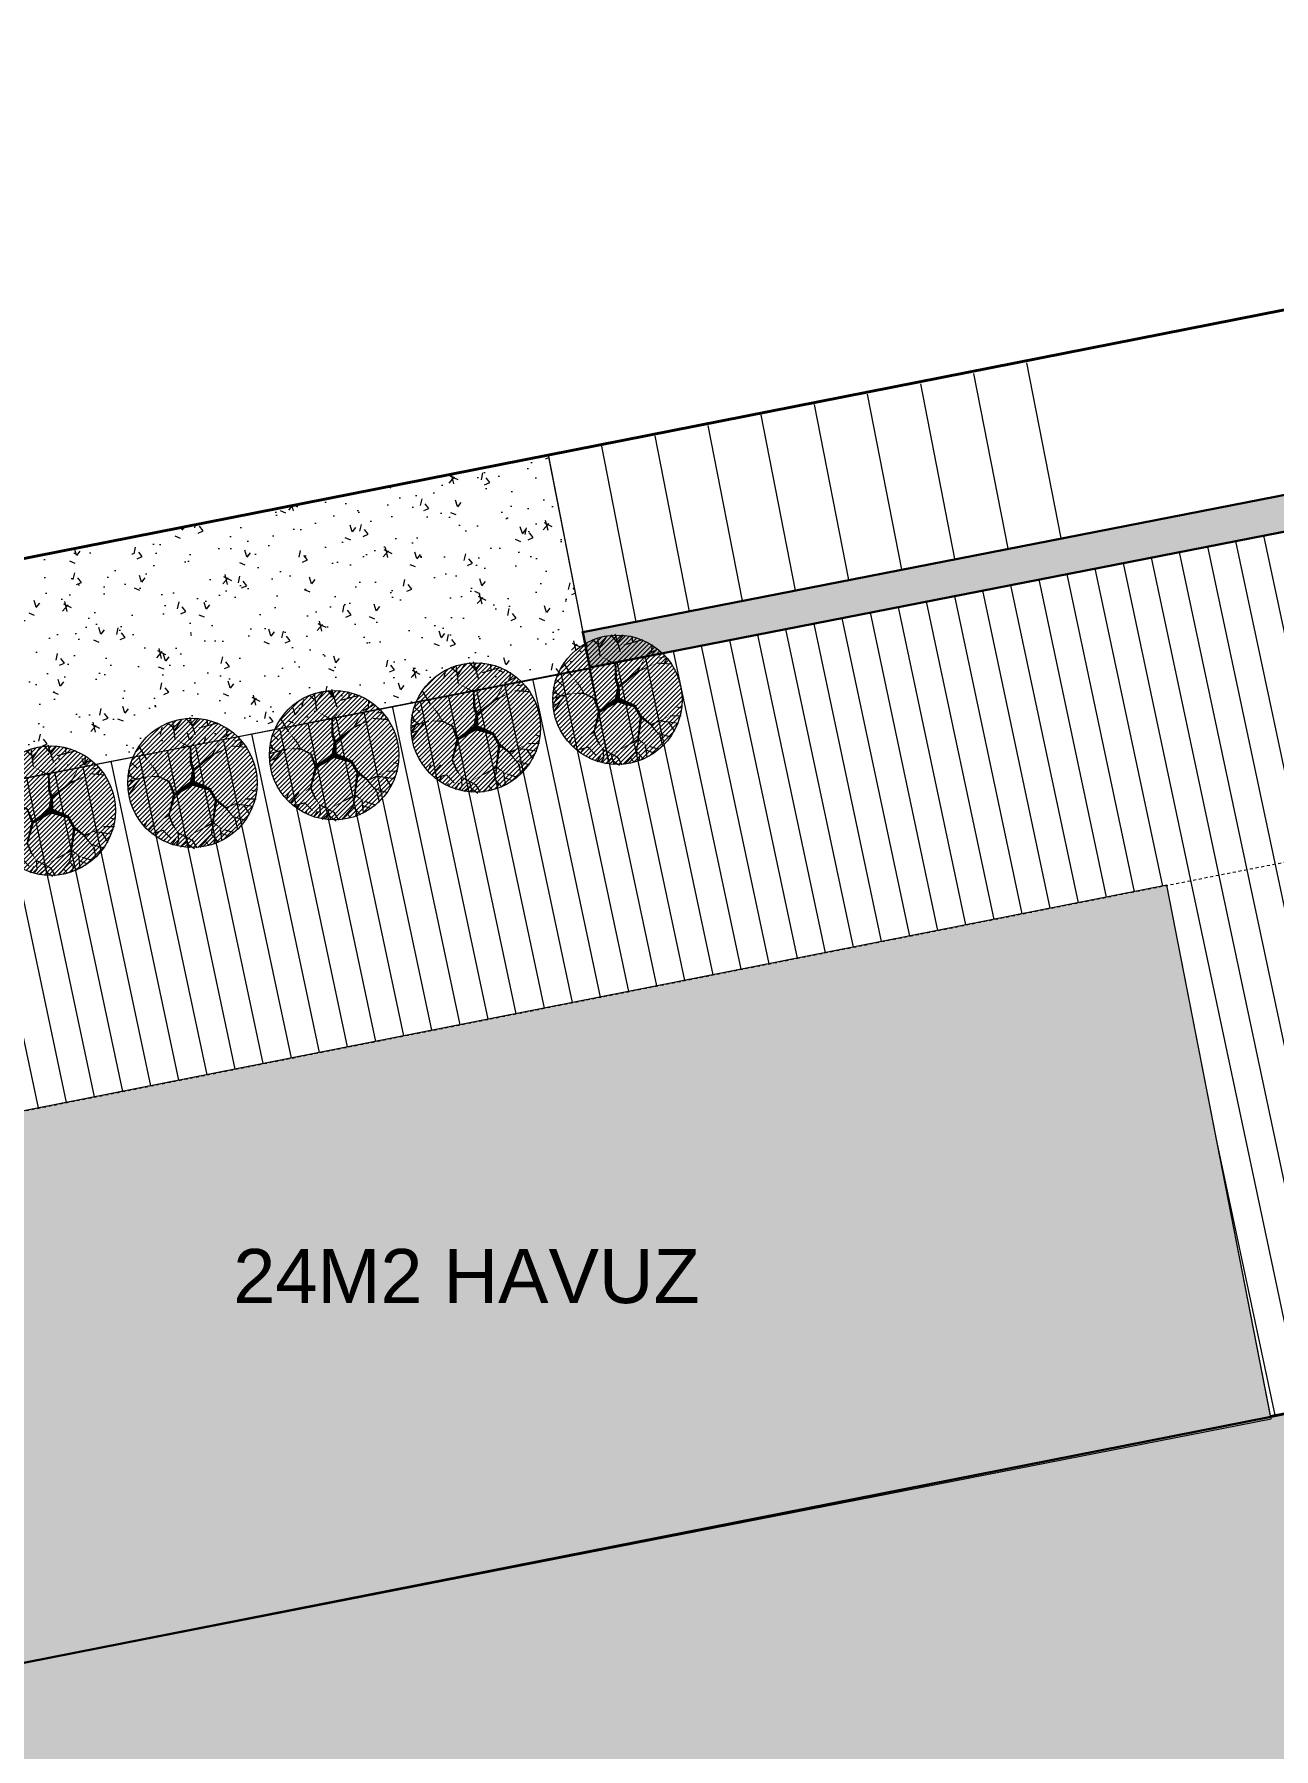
# Model space of a CAD drawing. Header units: millimetres. Extents: x 694231 to 734331, y 4486031 to 4541543.
# Drawn here: x 718545 to 719232, y 4491093 to 4492043 of the extents above; entities that cross this region are included whole.
import ezdxf

# ---------------------------------------------------------------- set-up
doc = ezdxf.new("R2010")
doc.units = ezdxf.units.MM
doc.linetypes.add('AI-Linetype-22', pattern=[3.2004, 1.6002, -1.6002])
doc.linetypes.add('HIDDEN', pattern=[0.375, 0.25, -0.125])
doc.layers.add('_P2_D_5_T', color=7, linetype='Continuous', lineweight=20, true_color=0x51565c)
for name, color, linetype, lineweight in [('_P3_S_Duvar_Ç', 7, 'Continuous', 30), ('A-merdiven betonarme', 41, 'HIDDEN', 9), ('BS_09_AĞAÇ', 3, 'Continuous', 0), ('DERE_TARAMA', 152, 'Continuous', 0)]:
    doc.layers.add(name, color=color, linetype=linetype, lineweight=lineweight)
doc.styles.get("Standard").update_dxf_attribs({"font": 'arial.ttf'})

# ---------------------------------------------------------------- blocks, each defined once
blk = doc.blocks.new('bina')
at = {"lineweight": 80, "true_color": 0x904637}
h = blk.add_hatch(color=17, dxfattribs=at)
h.dxf.hatch_style = 1
h.paths.add_polyline_path([(699880.7, 4501698.9), (699733.7, 4502444.4), (698556.37, 4502212.25), (698703.12, 4501467.97), (699880.46, 4501700.11)])
h.paths.add_polyline_path([(699824.4, 4501984.4), (699880.45, 4501700.16), (699880.45, 4501700.16)], flags=17)
at = {"color": 7, "lineweight": 30}
blk.add_lwpolyline([(699880.7, 4501698.9), (699733.7, 4502444.4), (698556.37, 4502212.25), (698703.12, 4501467.97), (699880.46, 4501700.11)], close=True, dxfattribs=at)
blk = doc.blocks.new('QuercusRubra')
at = {"layer": 'BS_09_AĞAÇ', "ltscale": 0.1, "true_color": 0x64815a}
h = blk.add_hatch(dxfattribs=at)
h.set_pattern_fill('ANSI31', color=77, scale=0.030992, angle=322.6119)
h.set_pattern_definition([(7.611940797, (-1785412.38719, -1842232.42255), (-0.013034216255, 0.0975318525524), [])])
edge = h.paths.add_edge_path()
edge.add_arc((0, 0), 2, 322.6119, 682.6119)
at = {"layer": 'BS_09_AĞAÇ', "color": 116}
for points in [[(-0.704, 0.784, 0.05, 0, 0), (-1.039, 1.045, 0, 0, 0), (-1.09, 1.395, 0, 0, 0), (-1.21, 1.611, 0, 0, 0)], [(0.621, 0.911, 0.05, 0, 0), (1, 0.971, 0, 0, 0), (0.978, 1.112, 0, 0, 0), (1.439, 1.388, 0, 0, 0)], [(1.031, 0.308, 0.05, 0, 0), (1.648, 0.166, 0, 0, 0), (1.975, 0.375, 0, 0, 0)], [(-1.181, -0.344, 0.05, 0.05, 0), (-1.27, -0.683, 0.05, 0, 0), (-1.283, -0.932, 0, 0, 0), (-1.724, -1.034, 0, 0, 0)], [(0.257, -0.867, 0.0834, 0.05, 0), (-0.242, -1.366, 0.05, 0, 0), (-1.188, -1.225, 0, 0, 0), (-1.879, -0.756, 0, 0, 0)], [(-0.235, -1.373, 0.05, 0, 0), (-0.116, -1.738, 0, 0, 0), (-0.242, -1.962, 0, 0, 0)], [(0.353, -1.255, 0.05, 0, 0), (0.375, -1.984, 0, 0, 0)]]:
    blk.add_lwpolyline(points, format="xyseb", dxfattribs=at)
for points in [[(-1.083, 1.41), (-1.121, 1.648)], [(-0.673, 1.417), (-0.622, 1.916)], [(0.13, 1.789), (0.301, 1.938)], [(0.405, 1.402), (0.681, 1.886)], [(0.569, 1.693), (0.509, 1.938)], [(0.524, 1.611), (0.948, 1.76)], [(0.978, 1.12), (1.172, 1.655)], [(1.075, 1.402), (1.067, 1.707)], [(-1.5, 1.015), (-1.686, 1.06)], [(-1.426, 1.187), (-1.656, 1.112)], [(-1.046, 1.029), (-1.567, 1.246)], [(-1.217, 1.089), (-1.493, 1.015)], [(-1.322, 1.149), (-1.433, 1.41)], [(-1.373, 1.298), (-1.337, 1.506)], [(1.089, 1.402), (1.365, 1.477)], [(1.201, 1.223), (1.752, 1)], [(1.454, 1.112), (1.551, 1.276)], [(-1.485, 1.008), (-1.775, 0.911)], [(1.551, 0.554), (1.945, 0.487)], [(1.737, 0.516), (1.886, 0.703)], [(1.655, 0.174), (2.005, -0.138)], [(1.819, 0.241), (2.005, 0.152)], [(1.849, 0.018), (2.012, 0.085)], [(-1.813, -0.071), (-1.995, -0.173)], [(-1.565, -0.253), (-1.984, -0.344)], [(-1.567, -0.956), (-1.612, -0.615), (-1.962, -0.481)], [(-1.775, -0.563), (-1.91, -0.615)], [(-1.723, -0.867), (-1.805, -0.882)], [(-1.463, -1.054), (-1.671, -1.136)], [(-1.283, -0.932), (-1.44, -1.171), (-1.565, -1.215)], [(-1.283, -0.956), (-1.079, -1.397), (-1.112, -1.679)], [(-1.232, -1.344), (-1.5, -1.351)], [(-1.181, -1.225), (-1.306, -1.522)], [(-1.255, -1.418), (-1.181, -1.649)], [(-0.235, -1.373), (-0.503, -1.612), (-1.031, -1.723)], [(0.368, -1.582), (0.607, -1.91)], [(0.681, -1.337), (1.06, -1.716)], [(0.844, -1.5), (0.806, -1.85)], [(0.993, -1.381), (1.268, -1.582)], [(1.321, -1.292), (1.417, -1.404)], [(-0.778, -1.671), (-0.764, -1.835)], [(-0.481, -1.776), (-0.608, -1.888)], [(-0.503, -1.612), (-0.466, -1.962)], [(-0.168, -1.634), (-0.354, -1.953)], [(-0.242, -1.768), (-0.101, -1.984)], [(-0.101, -1.73), (0.07, -1.969)], [(0.36, -1.701), (0.233, -1.999)]]:
    blk.add_lwpolyline(points, dxfattribs=at)
at = {"layer": 'BS_09_AĞAÇ', "color": 36}
for points in [[(0, 0, 0.167, 0.0834, 0), (-0.666, 0.048, 0.0834, 0.05, 0), (-0.548, 0.472, 0.05, 0.0334, 0), (-0.704, 0.784, 0.0334, 0.0334, 0), (-0.666, 1.029, 0.05, 0, 0), (-0.673, 1.395, 0, 0, 0), (-0.927, 1.767, 0, 0, 0)], [(0, 0, 0.167, 0.0834, 0), (0.264, 0.293, 0.0834, 0.0834, 0), (0.353, 0.539, 0.0834, 0.05, 0), (0.614, 0.904, 0.05, 0, 0), (0.398, 1.402, 0, 0, 0), (0.13, 1.796, 0, 0, 0), (0.099, 1.961, 0, 0, 0)], [(0.279, 0.293, 0.0834, 0.05, 0), (1.022, 0.315, 0.05, 0, 0), (1.551, 0.554, 0, 0, 0), (1.789, 0.806, 0, 0, 0)], [(-0.666, 0.048, 0.0834, 0.05, 0), (-1.181, -0.355, 0.05, 0, 0), (-1.407, -0.344, 0, 0, 0), (-1.746, -0.106, 0, 0, 0), (-1.984, 0.144, 0, 0, 0)], [(0, 0, 0.167, 0.0834, 0), (0.308, -0.481, 0.0834, 0.0834, 0), (0.257, -0.853, 0.0834, 0.05, 0), (0.36, -1.248, 0.05, 0, 0), (0.986, -1.389, 0, 0, 0), (1.648, -1.188, 0, 0, 0)]]:
    blk.add_lwpolyline(points, format="xyseb", dxfattribs=at)
at = {"layer": 'BS_09_AĞAÇ'}
blk.add_circle((0, 0), 2, dxfattribs=at)

msp = doc.modelspace()

# ---------------------------------------------------------------- hatches: boundary and pattern name
at = {"layer": '_P2_D_5_T', "lineweight": 0, "true_color": 0x89693e}
h = msp.add_hatch(dxfattribs=at)
h.set_pattern_fill('ANSI31', color=47, scale=5, angle=57)
h.set_pattern_definition([(102, (21689.789, -10623.111), (-15.52809316, -3.30059809), [])])
h.paths.add_polyline_path([(718352.84, 4491593.94), (719510.09, 4491820.4), (719602.69, 4491350.15), (719229.97, 4491277.22), (719172.47, 4491571.13), (718387.59, 4491416.33)])
at = {"layer": '_P3_S_Duvar_Ç', "lineweight": 30}
h = msp.add_hatch(color=8, dxfattribs=at)
h.dxf.hatch_style = 1
h.paths.add_polyline_path([(719525.98, 4491843.85), (718848.81, 4491711.38), (718852.65, 4491691.75), (719510.22, 4491820.39), (719602.93, 4491350.19), (719622.55, 4491354.06), (719526.56, 4491843.96)])
at = {"layer": '_P3_S_Duvar_Ç', "lineweight": 5}
h = msp.add_hatch(dxfattribs=at)
h.set_pattern_fill('AR-CONC', color=8, scale=0.2, angle=57)
h.set_pattern_definition([(107, (21670.67, -10525.083), (22.51850485, 28.82237433), [3.81, -41.91]), (52, (21670.67, -10525.083), (-35.8857392, 14.8998791), [3.048, -33.52811683]), (157.4514447, (21672.548, -10522.68), (-13.3672331, 43.7222525), [3.23800176, -35.61804892]), (103.1842, (21662.15, -10519.55), (36.57997806, 40.88962405), [5.715, -62.865]), (153.6355576, (21665.2, -10516.14), (-15.64189, 66.77235714), [4.8570046, -53.4271216]), (48.1841512, (21662.15, -10519.55), (-15.64189, 66.77235714), [4.5719934, -50.2919464]), (78, (21667.047, -10516.672), (33.66838552, 14.29138176), [3.81, -41.91]), (23, (21667.047, -10516.672), (-24.1626458, 30.42949967), [3.048, -33.528]), (128.451445, (21669.853, -10515.48), (9.5057395, 44.72088147), [3.23800176, -35.61798752]), (94.5, (21670.671, -10525.083), (-13.846329716, 9.728459084), [0, -33.1216, 0, -34.036, 0, -33.655]), (64.5, (21670.671, -10525.083), (-9.525180614, 22.12038718), [0, -19.4056, 0, -32.3596, 0, -12.827]), (24.5, (21664.501, -10534.584), (15.730491977, 22.11914877), [0, -12.7, 0, -39.624, 0, -52.578]), (14.5, (21661.734, -10538.844), (11.87049695, 27.61596884), [0, -16.51, 0, -26.3144, 0, -37.338])])
edge = h.paths.add_edge_path()
edge.add_line((718852.9, 4491691.09), (718255.08, 4491575.53))
edge.add_line((718255.08, 4491575.53), (718232.17, 4491691.34))
edge.add_line((718232.17, 4491691.34), (718829.58, 4491809.72))
edge.add_line((718829.58, 4491809.72), (718862.95, 4491639.73))
at = {"layer": 'DERE_TARAMA'}
h = msp.add_hatch(color=133, dxfattribs=at)
h.dxf.hatch_style = 1
h.paths.add_polyline_path([(718387.59, 4491416.33), (718445.19, 4491121.92), (719230.31, 4491275.53), (719172.47, 4491571.13), (718387.13, 4491416.24)])

# ---------------------------------------------------------------- linework, layer by layer
at = {"color": 1, "lineweight": 40}
msp.add_lwpolyline([(720509.16, 4489055.78), (720011.99, 4492042.57), (716221.47, 4491295.17), (716715.76, 4488325.74)], close=True, dxfattribs=at)
at = {"layer": '_P2_D_5_T', "color": 47, "lineweight": 0}
msp.add_lwpolyline([(718352.84, 4491593.94), (719510.09, 4491820.4), (719602.69, 4491350.15), (719229.97, 4491277.22), (719172.47, 4491571.13), (718387.59, 4491416.33)], close=True, dxfattribs=at)
at = {"layer": '_P3_S_Duvar_Ç', "color": 7, "lineweight": 13}
for points in [[(719094.75, 4491860.51), (719113.73, 4491763.53)], [(719094.75, 4491860.51), (719113.73, 4491763.53)], [(719065.31, 4491854.75), (719084.3, 4491757.73)], [(718848.82, 4491711.34), (719525.98, 4491843.85)], [(719006.43, 4491843.22), (719025.43, 4491746.12)], [(719035.87, 4491848.98), (719054.86, 4491751.92)], [(718976.99, 4491837.46), (718996, 4491740.31)], [(718918.1, 4491825.94), (718937.13, 4491728.71)], [(718947.55, 4491831.7), (718966.56, 4491734.51)], [(718859.22, 4491814.42), (718878.26, 4491717.1)], [(718888.66, 4491820.18), (718907.7, 4491722.9)], [(718829.62, 4491809.48), (718848.82, 4491711.34)], [(718829.85, 4491808.29), (718846.56, 4491722.9)]]:
    msp.add_lwpolyline(points, dxfattribs=at)
at = {"layer": '_P3_S_Duvar_Ç', "lineweight": 30}
msp.add_lwpolyline([(719525.98, 4491843.85), (718848.81, 4491711.38), (718852.65, 4491691.75), (719510.22, 4491820.39), (719602.93, 4491350.19), (719622.55, 4491354.06), (719526.56, 4491843.96)], close=True, dxfattribs=at)
at = {"layer": '_P3_S_Duvar_Ç', "color": 8, "lineweight": 5}
msp.add_lwpolyline([(718852.9, 4491691.09), (718255.08, 4491575.53), (718232.17, 4491691.34), (718829.58, 4491809.72), (718862.95, 4491639.73)], dxfattribs=at)
at = {"layer": 'A-merdiven betonarme', "color": 4, "linetype": 'AI-Linetype-22'}
msp.add_lwpolyline([(716565.32, 4491056.51), (719766.8, 4491688.45), (720131.1, 4489499.95), (716929.55, 4488868.43), (716565.32, 4491056.51)], dxfattribs=at)
at = {"layer": 'DERE_TARAMA', "color": 133}
msp.add_lwpolyline([(718387.59, 4491416.33), (718445.19, 4491121.92), (719230.31, 4491275.53), (719172.47, 4491571.13), (718387.13, 4491416.24)], close=True, dxfattribs=at)

# ---------------------------------------------------------------- block references
at = {"layer": '_P3_S_Duvar_Ç', "color": 240, "lineweight": 30, "true_color": 0xed1f24, "xscale": -1, "rotation": 202.3086407541849}
msp.add_blockref('bina', (-1636699.57, 8390441.49), dxfattribs=at)
at = {"layer": 'BS_09_AĞAÇ', "xscale": 17.92589165543927, "yscale": 17.92589165543927, "zscale": 17.92589165543927, "rotation": 37.3880592029556}
for p in [(718867.99, 4491673.95), (718789.48, 4491658.59), (718710.97, 4491643.22), (718632.45, 4491627.86), (718553.94, 4491612.5)]:
    msp.add_blockref('QuercusRubra', p, dxfattribs=at)

# ---------------------------------------------------------------- texts
at = {"layer": '_P3_S_Duvar_Ç', "color": 240, "lineweight": 30, "true_color": 0xed1f24, "insert": (718655.13, 4491369.68), "char_height": 30, "attachment_point": 1}
msp.add_mtext_dynamic_manual_height_columns('{\\C7;24M2 HAVUZ}', width=15506.7013, gutter_width=250, heights=[0], dxfattribs=at)

doc.saveas('drawing.dxf')
